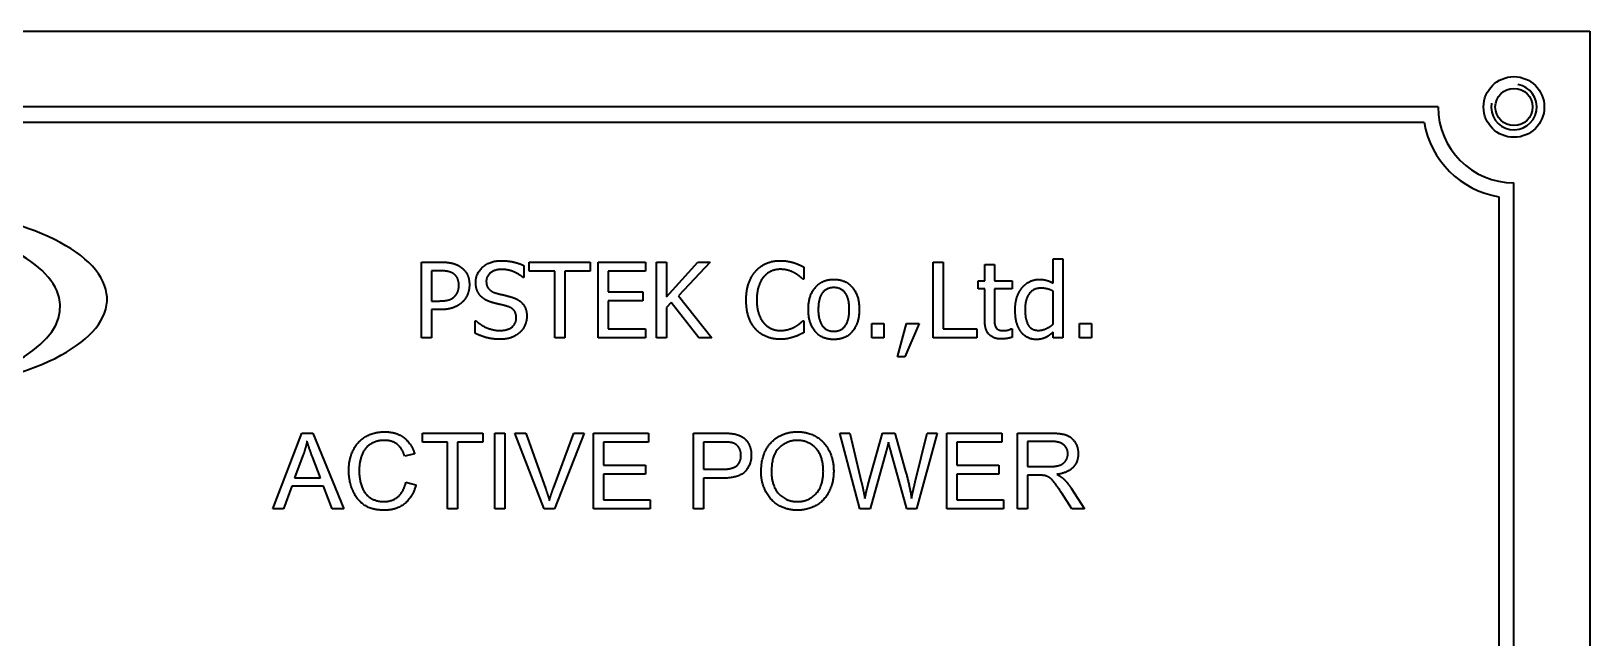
# Model space of a CAD drawing. Header units: millimetres. Extents: x 0 to 5945, y 0 to 4205.
# Drawn here: x 4759.2 to 4861.9, y 1743.7 to 1783.7 of the extents above; entities that cross this region are included whole.
import ezdxf

# ---------------------------------------------------------------- set-up
doc = ezdxf.new("R2010")
doc.units = ezdxf.units.MM
doc.header["$LTSCALE"] = 5
doc.layers.add('가시적인 것(ISO)', color=3, linetype='Continuous', lineweight=40)
doc.layers.add('가시적인 좁은 것(ISO)', color=3, linetype='Continuous', lineweight=35)

msp = doc.modelspace()

# ---------------------------------------------------------------- linework, layer by layer
at = {"layer": '가시적인 것(ISO)'}
for p, q in [((4701.874, 1783.721), (4861.874, 1783.721)), ((4861.874, 1783.721), (4861.874, 1663.721)), ((4851.874, 1778.721), (4711.874, 1778.721)), ((4712.79, 1777.721), (4850.958, 1777.721)), ((4855.874, 1772.805), (4855.874, 1674.637)), ((4856.874, 1673.721), (4856.874, 1773.721)), ((4826.517, 1767.1), (4826.517, 1768.721)), ((4826.517, 1768.721), (4827.149, 1768.721)), ((4827.149, 1768.721), (4827.149, 1763.498)), ((4784.88, 1768.498), (4786.136, 1768.498)), ((4784.88, 1763.498), (4784.88, 1768.498)), ((4785.545, 1767.923), (4785.545, 1765.929)), ((4786.096, 1767.923), (4785.545, 1767.923)), ((4791.631, 1768.263), (4791.631, 1767.469)), ((4791.991, 1767.907), (4791.991, 1768.498)), ((4791.991, 1768.498), (4796.011, 1768.498)), ((4793.669, 1767.907), (4791.991, 1767.907)), ((4793.669, 1763.498), (4793.669, 1767.907)), ((4796.011, 1767.907), (4794.333, 1767.907)), ((4794.333, 1767.907), (4794.333, 1763.498)), ((4796.011, 1768.498), (4796.011, 1767.907)), ((4796.517, 1763.498), (4796.517, 1768.498)), ((4796.517, 1768.498), (4799.645, 1768.498)), ((4799.645, 1767.907), (4797.182, 1767.907)), ((4797.182, 1767.907), (4797.182, 1766.537)), ((4799.645, 1768.498), (4799.645, 1767.907)), ((4800.375, 1763.498), (4800.375, 1768.498)), ((4800.375, 1768.498), (4801.039, 1768.498)), ((4801.039, 1768.498), (4801.039, 1766.201)), ((4801.039, 1766.201), (4803.089, 1768.498)), ((4803.9, 1768.498), (4801.829, 1766.266)), ((4803.089, 1768.498), (4803.9, 1768.498)), ((4810.075, 1768.166), (4810.075, 1767.364)), ((4818.592, 1763.498), (4818.592, 1768.498)), ((4818.592, 1768.498), (4819.256, 1768.498)), ((4819.256, 1768.498), (4819.256, 1764.09)), ((4822.004, 1767.25), (4822.004, 1768.328)), ((4822.004, 1768.328), (4822.636, 1768.328)), ((4822.636, 1768.328), (4822.636, 1767.25)), ((4791.631, 1767.469), (4791.582, 1767.469)), ((4810.075, 1767.364), (4810.022, 1767.364)), ((4821.578, 1766.728), (4821.578, 1767.25)), ((4821.578, 1767.25), (4822.004, 1767.25)), ((4822.004, 1766.728), (4821.578, 1766.728)), ((4822.004, 1764.649), (4822.004, 1766.728)), ((4822.636, 1767.25), (4823.799, 1767.25)), ((4822.636, 1766.728), (4822.636, 1764.941)), ((4823.799, 1766.728), (4822.636, 1766.728)), ((4823.799, 1767.25), (4823.799, 1766.728)), ((4785.545, 1765.929), (4785.999, 1765.929)), ((4797.182, 1766.537), (4799.479, 1766.537)), ((4797.182, 1765.946), (4797.182, 1764.09)), ((4799.479, 1765.946), (4797.182, 1765.946)), ((4799.479, 1766.537), (4799.479, 1765.946)), ((4801.331, 1765.824), (4801.039, 1765.496)), ((4803.158, 1763.498), (4801.331, 1765.824)), ((4801.829, 1766.266), (4804.021, 1763.498)), ((4826.517, 1764.41), (4826.517, 1766.578)), ((4786.108, 1765.362), (4785.545, 1765.362)), ((4785.545, 1765.362), (4785.545, 1763.498)), ((4788.426, 1763.798), (4788.426, 1764.633)), ((4788.426, 1764.633), (4788.474, 1764.633)), ((4801.039, 1765.496), (4801.039, 1763.498)), ((4810.026, 1764.633), (4810.075, 1764.633)), ((4810.075, 1764.633), (4810.075, 1763.839)), ((4797.182, 1764.09), (4799.645, 1764.09)), ((4799.645, 1764.09), (4799.645, 1763.498)), ((4814.556, 1763.498), (4814.556, 1764.455)), ((4814.556, 1764.455), (4815.359, 1764.455)), ((4815.359, 1764.455), (4815.359, 1763.498)), ((4816.25, 1762.254), (4816.841, 1764.455)), ((4817.68, 1764.455), (4816.74, 1762.254)), ((4816.841, 1764.455), (4817.68, 1764.455)), ((4819.256, 1764.09), (4821.489, 1764.09)), ((4821.489, 1764.09), (4821.489, 1763.498)), ((4823.762, 1764.098), (4823.799, 1764.098)), ((4823.799, 1764.098), (4823.799, 1763.531)), ((4826.517, 1763.498), (4826.517, 1763.879)), ((4828.243, 1763.498), (4828.243, 1764.455)), ((4828.243, 1764.455), (4829.046, 1764.455)), ((4829.046, 1764.455), (4829.046, 1763.498)), ((4785.545, 1763.498), (4784.88, 1763.498)), ((4794.333, 1763.498), (4793.669, 1763.498)), ((4799.645, 1763.498), (4796.517, 1763.498)), ((4801.039, 1763.498), (4800.375, 1763.498)), ((4804.021, 1763.498), (4803.158, 1763.498)), ((4815.359, 1763.498), (4814.556, 1763.498)), ((4821.489, 1763.498), (4818.592, 1763.498)), ((4827.149, 1763.498), (4826.517, 1763.498)), ((4829.046, 1763.498), (4828.243, 1763.498)), ((4816.74, 1762.254), (4816.25, 1762.254)), ((4775.081, 1752.219), (4777.002, 1757.219)), ((4777.002, 1757.219), (4777.718, 1757.219)), ((4777.718, 1757.219), (4779.761, 1752.219)), ((4784.959, 1756.629), (4784.959, 1757.219)), ((4784.959, 1757.219), (4788.922, 1757.219)), ((4786.605, 1756.629), (4784.959, 1756.629)), ((4786.605, 1752.219), (4786.605, 1756.629)), ((4788.922, 1756.629), (4787.268, 1756.629)), ((4787.268, 1756.629), (4787.268, 1752.219)), ((4788.922, 1757.219), (4788.922, 1756.629)), ((4789.715, 1752.219), (4789.715, 1757.219)), ((4789.715, 1757.219), (4790.378, 1757.219)), ((4790.378, 1757.219), (4790.378, 1752.219)), ((4792.966, 1752.219), (4791.034, 1757.219)), ((4791.034, 1757.219), (4791.75, 1757.219)), ((4791.75, 1757.219), (4793.05, 1753.587)), ((4793.579, 1753.587), (4794.932, 1757.219)), ((4795.607, 1757.219), (4793.648, 1752.219)), ((4794.932, 1757.219), (4795.607, 1757.219)), ((4796.217, 1752.219), (4796.217, 1757.219)), ((4796.217, 1757.219), (4799.837, 1757.219)), ((4799.837, 1756.629), (4796.88, 1756.629)), ((4796.88, 1756.629), (4796.88, 1755.1)), ((4799.837, 1757.219), (4799.837, 1756.629)), ((4802.802, 1752.219), (4802.802, 1757.219)), ((4802.802, 1757.219), (4804.688, 1757.219)), ((4803.465, 1756.629), (4803.465, 1754.841)), ((4804.745, 1756.629), (4803.465, 1756.629)), ((4813.77, 1752.219), (4812.444, 1757.219)), ((4812.444, 1757.219), (4813.122, 1757.219)), ((4813.122, 1757.219), (4813.884, 1753.942)), ((4814.322, 1753.843), (4815.271, 1757.219)), ((4815.271, 1757.219), (4816.072, 1757.219)), ((4816.072, 1757.219), (4816.788, 1754.689)), ((4817.425, 1754.007), (4818.206, 1757.219)), ((4818.873, 1757.219), (4817.508, 1752.219)), ((4818.206, 1757.219), (4818.873, 1757.219)), ((4819.505, 1752.219), (4819.505, 1757.219)), ((4819.505, 1757.219), (4823.126, 1757.219)), ((4823.126, 1756.629), (4820.169, 1756.629)), ((4820.169, 1756.629), (4820.169, 1755.1)), ((4823.126, 1757.219), (4823.126, 1756.629)), ((4824.162, 1752.219), (4824.162, 1757.219)), ((4824.162, 1757.219), (4826.38, 1757.219)), ((4824.826, 1756.667), (4824.826, 1755.013)), ((4826.407, 1756.667), (4824.826, 1756.667)), ((4777.074, 1755.737), (4776.521, 1754.27)), ((4778.221, 1754.27), (4777.695, 1755.657)), ((4784.433, 1755.851), (4783.781, 1755.695)), ((4815.508, 1756.03), (4814.452, 1752.219)), ((4816.861, 1752.219), (4815.816, 1756.03)), ((4796.88, 1755.1), (4799.65, 1755.1)), ((4796.88, 1754.51), (4796.88, 1752.81)), ((4799.65, 1754.51), (4796.88, 1754.51)), ((4799.65, 1755.1), (4799.65, 1754.51)), ((4803.465, 1754.841), (4804.757, 1754.841)), ((4820.169, 1755.1), (4822.939, 1755.1)), ((4820.169, 1754.51), (4820.169, 1752.81)), ((4822.939, 1754.51), (4820.169, 1754.51)), ((4822.939, 1755.1), (4822.939, 1754.51)), ((4824.826, 1755.013), (4826.247, 1755.013)), ((4825.592, 1754.441), (4824.826, 1754.441)), ((4824.826, 1754.441), (4824.826, 1752.219)), ((4776.331, 1753.732), (4775.782, 1752.219)), ((4778.427, 1753.732), (4776.331, 1753.732)), ((4776.521, 1754.27), (4778.221, 1754.27)), ((4779.006, 1752.219), (4778.427, 1753.732)), ((4783.854, 1753.976), (4784.517, 1753.809)), ((4804.749, 1754.251), (4803.465, 1754.251)), ((4803.465, 1754.251), (4803.465, 1752.219)), ((4827.737, 1752.219), (4827.074, 1753.26)), ((4827.699, 1753.58), (4828.564, 1752.219)), ((4796.88, 1752.81), (4799.951, 1752.81)), ((4799.951, 1752.81), (4799.951, 1752.219)), ((4820.169, 1752.81), (4823.24, 1752.81)), ((4823.24, 1752.81), (4823.24, 1752.219)), ((4775.782, 1752.219), (4775.081, 1752.219)), ((4779.761, 1752.219), (4779.006, 1752.219)), ((4787.268, 1752.219), (4786.605, 1752.219)), ((4790.378, 1752.219), (4789.715, 1752.219)), ((4793.648, 1752.219), (4792.966, 1752.219)), ((4799.951, 1752.219), (4796.217, 1752.219)), ((4803.465, 1752.219), (4802.802, 1752.219)), ((4814.452, 1752.219), (4813.77, 1752.219)), ((4817.508, 1752.219), (4816.861, 1752.219)), ((4823.24, 1752.219), (4819.505, 1752.219)), ((4824.826, 1752.219), (4824.162, 1752.219)), ((4828.564, 1752.219), (4827.737, 1752.219))]:
    msp.add_line(p, q, dxfattribs=at)
for radius in [2, 1.229]:
    msp.add_circle((4856.874, 1778.721), radius, dxfattribs=at)
for radius, start, end in [(5, 180, 270), (6, 189.59407, 260.40593)]:
    msp.add_arc((4856.874, 1778.721), radius, start, end, dxfattribs=at)
for centre, major_axis, ratio, start_param, end_param in [((4748.135, 1766.056), (-16.032, 0), 0.3942601, 1.9462528, 5.8376072), ((4746.229, 1765.553), (14.853, 0), 0.4069905, 5.2588489, 8.8617991)]:
    msp.add_ellipse(centre, major_axis=major_axis, ratio=ratio, start_param=start_param, end_param=end_param, dxfattribs=at)
for points in [[(4786.987, 1767.733), (4786.829, 1767.838), (4786.408, 1767.923), (4786.096, 1767.923)], [(4786.136, 1768.498), (4786.582, 1768.498), (4787.206, 1768.353), (4787.445, 1768.186)], [(4787.348, 1766.971), (4787.348, 1767.23), (4787.17, 1767.611), (4786.987, 1767.733)], [(4787.445, 1768.186), (4787.725, 1767.996), (4788.041, 1767.408), (4788.041, 1766.991)], [(4788.462, 1767.157), (4788.462, 1767.765), (4789.41, 1768.588), (4790.144, 1768.588)], [(4790.188, 1768.012), (4789.726, 1768.012), (4789.155, 1767.579), (4789.155, 1767.226)], [(4790.144, 1768.588), (4790.565, 1768.588), (4791.311, 1768.421), (4791.631, 1768.263)], [(4791.582, 1767.469), (4791.343, 1767.688), (4790.598, 1768.012), (4790.188, 1768.012)], [(4806.282, 1765.994), (4806.282, 1766.622), (4806.602, 1767.554), (4806.906, 1767.899)], [(4806.906, 1767.899), (4807.206, 1768.235), (4808.025, 1768.588), (4808.531, 1768.588)], [(4808.527, 1768.02), (4808.207, 1768.02), (4807.636, 1767.757), (4807.421, 1767.506)], [(4809.459, 1767.781), (4809.269, 1767.887), (4808.819, 1768.02), (4808.527, 1768.02)], [(4808.531, 1768.588), (4808.782, 1768.588), (4809.224, 1768.515), (4809.41, 1768.458)], [(4809.41, 1768.458), (4809.572, 1768.405), (4809.909, 1768.255), (4810.075, 1768.166)], [(4810.022, 1767.364), (4809.933, 1767.445), (4809.658, 1767.672), (4809.459, 1767.781)], [(4787.064, 1766.229), (4787.214, 1766.379), (4787.348, 1766.732), (4787.348, 1766.971)], [(4788.041, 1766.991), (4788.041, 1766.667), (4787.81, 1766.083), (4787.603, 1765.881)], [(4788.786, 1766.254), (4788.632, 1766.42), (4788.462, 1766.865), (4788.462, 1767.157)], [(4789.155, 1767.226), (4789.155, 1766.91), (4789.491, 1766.533), (4789.807, 1766.448)], [(4807.421, 1767.506), (4807.21, 1767.25), (4806.975, 1766.476), (4806.975, 1765.994)], [(4810.379, 1765.374), (4810.379, 1766.314), (4811.303, 1767.356), (4812.056, 1767.356)], [(4812.056, 1766.813), (4811.566, 1766.813), (4811.031, 1766.104), (4811.031, 1765.374)], [(4812.056, 1767.356), (4812.818, 1767.356), (4813.73, 1766.318), (4813.73, 1765.374)], [(4813.077, 1765.374), (4813.077, 1766.104), (4812.547, 1766.813), (4812.056, 1766.813)], [(4824.005, 1765.346), (4824.005, 1765.84), (4824.26, 1766.562), (4824.483, 1766.833)], [(4824.483, 1766.833), (4824.69, 1767.076), (4825.269, 1767.356), (4825.589, 1767.356)], [(4825.695, 1766.776), (4825.209, 1766.776), (4824.658, 1766.047), (4824.658, 1765.358)], [(4825.589, 1767.356), (4825.869, 1767.356), (4826.286, 1767.23), (4826.517, 1767.1)], [(4826.517, 1766.578), (4826.282, 1766.691), (4825.91, 1766.776), (4825.695, 1766.776)], [(4785.999, 1765.929), (4786.404, 1765.929), (4786.902, 1766.059), (4787.064, 1766.229)], [(4787.603, 1765.881), (4787.344, 1765.626), (4786.643, 1765.362), (4786.108, 1765.362)], [(4789.613, 1765.812), (4789.354, 1765.881), (4788.944, 1766.088), (4788.786, 1766.254)], [(4790.517, 1765.585), (4790.286, 1765.65), (4789.901, 1765.739), (4789.613, 1765.812)], [(4789.807, 1766.448), (4790.018, 1766.391), (4790.63, 1766.246), (4790.833, 1766.185)], [(4791.132, 1764.819), (4791.132, 1765.119), (4790.837, 1765.492), (4790.517, 1765.585)], [(4790.833, 1766.185), (4791.347, 1766.027), (4791.825, 1765.391), (4791.825, 1764.925)], [(4806.91, 1764.066), (4806.611, 1764.39), (4806.282, 1765.362), (4806.282, 1765.994)], [(4806.975, 1765.994), (4806.975, 1765.48), (4807.222, 1764.738), (4807.437, 1764.483)], [(4788.474, 1764.633), (4788.803, 1764.325), (4789.633, 1763.985), (4790.018, 1763.985)], [(4790.018, 1763.985), (4790.569, 1763.985), (4791.132, 1764.442), (4791.132, 1764.819)], [(4791.825, 1764.925), (4791.825, 1764.629), (4791.586, 1764.062), (4791.371, 1763.863)], [(4809.495, 1764.232), (4809.678, 1764.337), (4809.949, 1764.556), (4810.026, 1764.633)], [(4812.056, 1763.393), (4811.274, 1763.393), (4810.379, 1764.459), (4810.379, 1765.374)], [(4811.031, 1765.374), (4811.031, 1764.665), (4811.566, 1763.936), (4812.056, 1763.936)], [(4813.73, 1765.374), (4813.73, 1764.426), (4812.818, 1763.393), (4812.056, 1763.393)], [(4812.056, 1763.936), (4812.542, 1763.936), (4813.077, 1764.653), (4813.077, 1765.374)], [(4823.098, 1763.425), (4822.583, 1763.425), (4822.004, 1764.013), (4822.004, 1764.649)], [(4822.636, 1764.941), (4822.636, 1764.657), (4822.656, 1764.345), (4822.725, 1764.212)], [(4824.39, 1763.895), (4824.208, 1764.143), (4824.005, 1764.872), (4824.005, 1765.346)], [(4824.658, 1765.358), (4824.658, 1764.694), (4825.079, 1763.993), (4825.545, 1763.993)], [(4790.067, 1763.409), (4789.524, 1763.409), (4788.762, 1763.636), (4788.426, 1763.798)], [(4791.371, 1763.863), (4791.132, 1763.644), (4790.525, 1763.409), (4790.067, 1763.409)], [(4808.519, 1763.409), (4808.033, 1763.409), (4807.21, 1763.737), (4806.91, 1764.066)], [(4807.437, 1764.483), (4807.648, 1764.236), (4808.211, 1763.985), (4808.527, 1763.985)], [(4809.41, 1763.555), (4809.192, 1763.482), (4808.819, 1763.409), (4808.519, 1763.409)], [(4808.527, 1763.985), (4808.815, 1763.985), (4809.305, 1764.126), (4809.495, 1764.232)], [(4810.075, 1763.839), (4809.909, 1763.762), (4809.617, 1763.62), (4809.41, 1763.555)], [(4822.725, 1764.212), (4822.782, 1764.094), (4823.037, 1763.976), (4823.256, 1763.976)], [(4823.799, 1763.531), (4823.62, 1763.482), (4823.256, 1763.425), (4823.098, 1763.425)], [(4823.256, 1763.976), (4823.41, 1763.976), (4823.697, 1764.07), (4823.762, 1764.098)], [(4825.399, 1763.393), (4825.091, 1763.393), (4824.572, 1763.648), (4824.39, 1763.895)], [(4826.011, 1763.527), (4825.877, 1763.462), (4825.589, 1763.393), (4825.399, 1763.393)], [(4825.545, 1763.993), (4825.792, 1763.993), (4826.294, 1764.22), (4826.517, 1764.41)], [(4826.517, 1763.879), (4826.371, 1763.758), (4826.157, 1763.596), (4826.011, 1763.527)], [(4777.345, 1756.693), (4777.245, 1756.213), (4777.074, 1755.737)], [(4777.695, 1755.657), (4777.459, 1756.289), (4777.345, 1756.693)], [(4780.096, 1754.757), (4780.096, 1755.539), (4780.694, 1756.705), (4781.796, 1757.307), (4782.459, 1757.307)], [(4782.444, 1756.739), (4781.868, 1756.739), (4781.091, 1756.187), (4780.778, 1755.257), (4780.778, 1754.761)], [(4783.781, 1755.695), (4783.606, 1756.24), (4782.947, 1756.739), (4782.444, 1756.739)], [(4782.459, 1757.307), (4783.21, 1757.307), (4784.231, 1756.541), (4784.433, 1755.851)], [(4804.688, 1757.219), (4805.188, 1757.219), (4805.451, 1757.17)], [(4805.363, 1756.583), (4805.195, 1756.629), (4804.745, 1756.629)], [(4805.938, 1755.752), (4805.938, 1756.065), (4805.622, 1756.514), (4805.363, 1756.583)], [(4805.451, 1757.17), (4805.82, 1757.109), (4806.316, 1756.766), (4806.62, 1756.145), (4806.62, 1755.771)], [(4807.265, 1754.655), (4807.265, 1755.901), (4808.602, 1757.307), (4809.658, 1757.307)], [(4809.662, 1756.739), (4808.96, 1756.739), (4807.947, 1755.775), (4807.947, 1754.647)], [(4809.658, 1757.307), (4810.351, 1757.307), (4811.464, 1756.644), (4812.047, 1755.462), (4812.047, 1754.712)], [(4811.365, 1754.719), (4811.365, 1755.329), (4810.954, 1756.24), (4810.157, 1756.739), (4809.662, 1756.739)], [(4815.656, 1756.617), (4815.572, 1756.274), (4815.508, 1756.03)], [(4815.816, 1756.03), (4815.679, 1756.507), (4815.656, 1756.617)], [(4826.38, 1757.219), (4827.047, 1757.219), (4827.745, 1756.949), (4828.16, 1756.267), (4828.16, 1755.855)], [(4827.478, 1755.855), (4827.478, 1756.209), (4826.963, 1756.667), (4826.407, 1756.667)], [(4806.62, 1755.771), (4806.62, 1755.135), (4805.809, 1754.251), (4804.749, 1754.251)], [(4804.757, 1754.841), (4805.401, 1754.841), (4805.938, 1755.318), (4805.938, 1755.752)], [(4826.247, 1755.013), (4826.701, 1755.013), (4827.211, 1755.2), (4827.478, 1755.615), (4827.478, 1755.855)], [(4828.16, 1755.855), (4828.16, 1755.321), (4827.47, 1754.594), (4826.754, 1754.494)], [(4782.447, 1752.135), (4781.64, 1752.135), (4780.626, 1752.795), (4780.096, 1754.041), (4780.096, 1754.757)], [(4780.778, 1754.761), (4780.778, 1754.125), (4781.152, 1753.172), (4781.933, 1752.703), (4782.39, 1752.703)], [(4809.658, 1752.135), (4808.949, 1752.135), (4807.836, 1752.818), (4807.265, 1753.995), (4807.265, 1754.655)], [(4807.947, 1754.647), (4807.947, 1753.744), (4808.919, 1752.703), (4809.654, 1752.703)], [(4809.654, 1752.703), (4810.401, 1752.703), (4811.365, 1753.751), (4811.365, 1754.719)], [(4812.047, 1754.712), (4812.047, 1753.953), (4811.434, 1752.753), (4810.306, 1752.135), (4809.658, 1752.135)], [(4816.788, 1754.689), (4817.051, 1753.748), (4817.177, 1752.917)], [(4825.961, 1754.418), (4825.847, 1754.441), (4825.592, 1754.441)], [(4827.074, 1753.26), (4826.784, 1753.709), (4826.411, 1754.186), (4826.114, 1754.38), (4825.961, 1754.418)], [(4826.754, 1754.494), (4827.013, 1754.369), (4827.15, 1754.247)], [(4782.39, 1752.703), (4782.947, 1752.703), (4783.717, 1753.344), (4783.854, 1753.976)], [(4784.517, 1753.809), (4784.307, 1752.993), (4783.229, 1752.135), (4782.447, 1752.135)], [(4793.05, 1753.587), (4793.206, 1753.153), (4793.313, 1752.772)], [(4793.313, 1752.772), (4793.427, 1753.18), (4793.579, 1753.587)], [(4813.884, 1753.942), (4814.006, 1753.427), (4814.098, 1752.917)], [(4814.098, 1752.917), (4814.288, 1753.721), (4814.322, 1753.843)], [(4817.177, 1752.917), (4817.272, 1753.393), (4817.425, 1754.007)], [(4827.15, 1754.247), (4827.44, 1753.98), (4827.699, 1753.58)]]:
    msp.add_open_spline(points, degree=2, dxfattribs=at)
at = {"layer": '가시적인 좁은 것(ISO)'}
msp.add_arc((4856.874, 1778.721), 1.5, 170, 80, dxfattribs=at)

doc.saveas('drawing.dxf')
